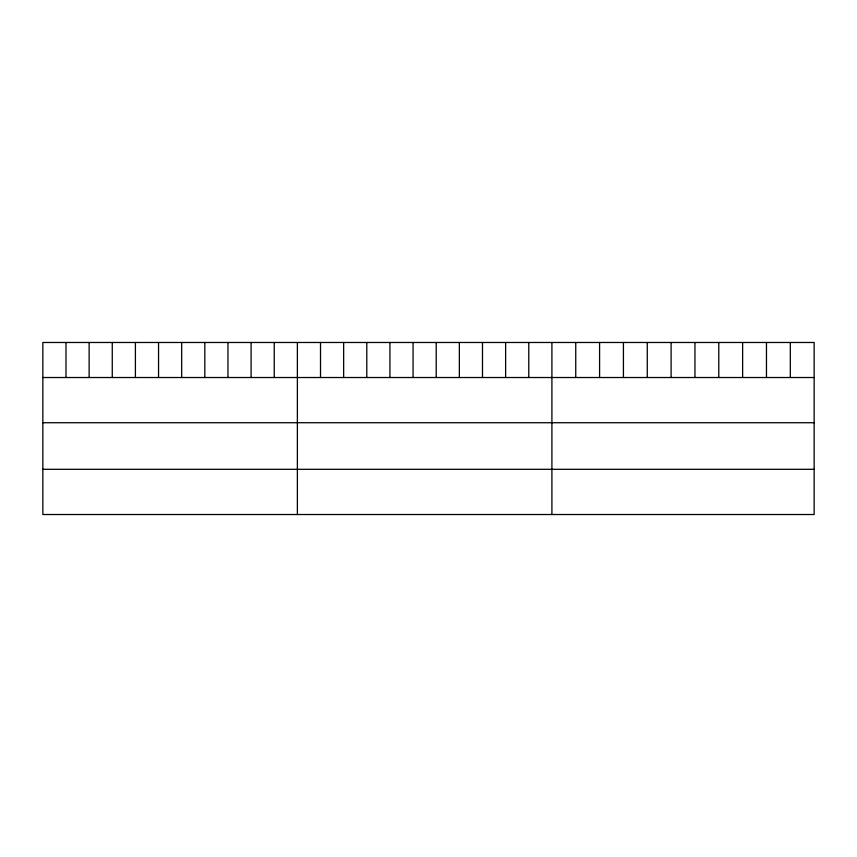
<?xml version="1.0" encoding="UTF-8"?>
<svg xmlns="http://www.w3.org/2000/svg" width="857" height="857" viewBox="0 0 857 857"><rect width="100%" height="100%" fill="white"/><g stroke="black" fill="none" stroke-linecap="round" stroke-linejoin="round"><path stroke-width="1.29" d="M814.15 377.519L814.15 514.521L42.85 514.521L42.85 342.479L814.15 342.479L814.15 377.519L42.85 377.519M42.85 422.726L814.15 422.726M42.85 469.304L814.15 469.304M790.315 342.479L790.315 377.519M766.469 342.479L766.469 377.519M742.633 342.479L742.633 377.519M718.787 342.479L718.787 377.519M694.952 342.479L694.952 377.519M671.106 342.479L671.106 377.519M647.271 342.479L647.271 377.519M623.425 342.479L623.425 377.519M599.589 342.479L599.589 377.519M575.743 342.479L575.743 377.519M551.908 342.479L551.908 514.521M528.769 342.479L528.769 377.519M505.63 342.479L505.63 377.519M482.491 342.479L482.491 377.519M459.352 342.479L459.352 377.519M436.213 342.479L436.213 377.519M413.074 342.479L413.074 377.519M389.935 342.479L389.935 377.519M366.796 342.479L366.796 377.519M343.657 342.479L343.657 377.519M320.518 342.479L320.518 377.519M297.379 342.479L297.379 514.521M274.24 342.479L274.24 377.519M251.101 342.479L251.101 377.519M227.962 342.479L227.962 377.519M204.823 342.479L204.823 377.519M181.684 342.479L181.684 377.519M158.545 342.479L158.545 377.519M135.406 342.479L135.406 377.519M112.267 342.479L112.267 377.519M89.128 342.479L89.128 377.519M65.989 342.479L65.989 377.519"/></g></svg>
